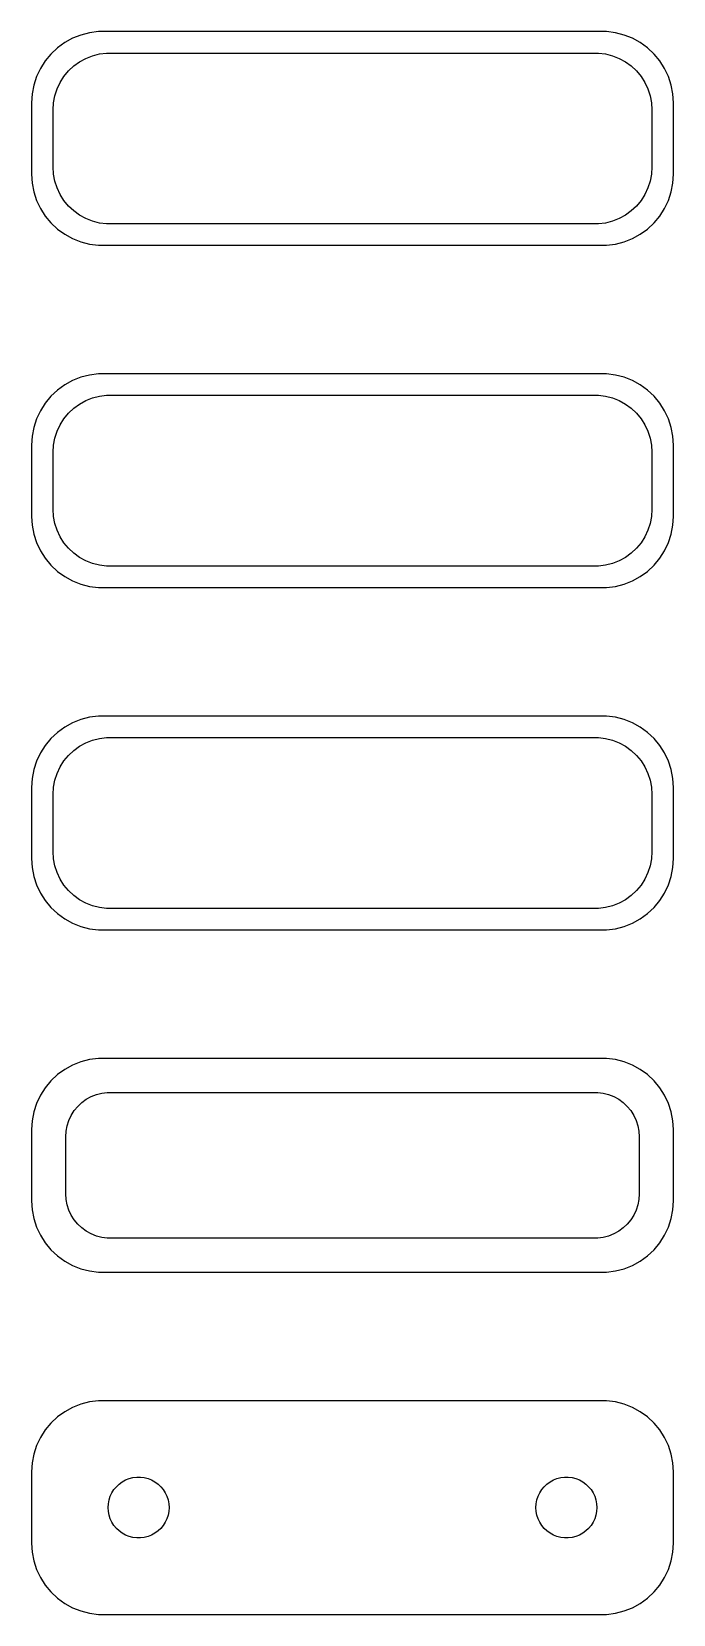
# Model space of a CAD drawing. Header units: metres. Extents: x -22 to 22, y 113 to 223.
import ezdxf

# ---------------------------------------------------------------- set-up
doc = ezdxf.new("R2010")
doc.units = ezdxf.units.M

msp = doc.modelspace()

# ---------------------------------------------------------------- linework, layer by layer
for p, q in [((-19.0451, 223.255), (-19.6289, 223.024)), ((-18.4369, 223.411), (-19.0451, 223.255)), ((-17.8139, 223.49), (-18.4369, 223.411)), ((17.8139, 223.49), (-17.8139, 223.49)), ((18.4369, 223.411), (17.8139, 223.49)), ((19.0451, 223.255), (18.4369, 223.411)), ((19.6289, 223.024), (19.0451, 223.255)), ((-20.6871, 222.353), (-21.1448, 221.923)), ((-20.1791, 222.722), (-20.6871, 222.353)), ((-19.6289, 223.024), (-20.1791, 222.722)), ((-17.7495, 221.929), (-17.2512, 221.992)), ((-17.2512, 221.992), (17.2512, 221.992)), ((17.2512, 221.992), (17.7495, 221.929)), ((20.1791, 222.722), (19.6289, 223.024)), ((20.6871, 222.353), (20.1791, 222.722)), ((21.1448, 221.923), (20.6871, 222.353)), ((-21.8815, 220.909), (-22.1489, 220.341)), ((-21.5451, 221.439), (-21.8815, 220.909)), ((-21.1448, 221.923), (-21.5451, 221.439)), ((-19.9159, 220.738), (-19.5497, 221.082)), ((-19.5497, 221.082), (-19.1433, 221.377)), ((-19.1433, 221.377), (-18.7031, 221.619)), ((-18.7031, 221.619), (-18.2361, 221.804)), ((-18.2361, 221.804), (-17.7495, 221.929)), ((17.7495, 221.929), (18.2361, 221.804)), ((18.2361, 221.804), (18.7031, 221.619)), ((18.7031, 221.619), (19.1433, 221.377)), ((19.1433, 221.377), (19.5497, 221.082)), ((19.5497, 221.082), (19.9159, 220.738)), ((21.5451, 221.439), (21.1448, 221.923)), ((21.8815, 220.909), (21.5451, 221.439)), ((22.1489, 220.341), (21.8815, 220.909)), ((-22.3429, 219.743), (-22.4606, 219.127)), ((-22.1489, 220.341), (-22.3429, 219.743)), ((-20.7191, 219.472), (-20.5052, 219.927)), ((-20.5052, 219.927), (-20.2361, 220.351)), ((-20.2361, 220.351), (-19.9159, 220.738)), ((19.9159, 220.738), (20.2361, 220.351)), ((20.2361, 220.351), (20.5052, 219.927)), ((20.5052, 219.927), (20.7191, 219.472)), ((22.3429, 219.743), (22.1489, 220.341)), ((22.4606, 219.127), (22.3429, 219.743)), ((-22.4606, 219.127), (-22.5, 218.5)), ((-20.9684, 218.501), (-20.8743, 218.995)), ((-20.8743, 218.995), (-20.7191, 219.472)), ((20.7191, 219.472), (20.8743, 218.995)), ((20.8743, 218.995), (20.9684, 218.501)), ((22.5, 218.5), (22.4606, 219.127)), ((-22.5, 218.5), (-22.5, 213.5)), ((-21, 218), (-20.9684, 218.501)), ((-21, 214), (-21, 218)), ((20.9684, 218.501), (21, 218)), ((21, 218), (21, 214)), ((22.5, 213.5), (22.5, 218.5)), ((-22.5, 213.5), (-22.4606, 212.873)), ((-20.9684, 213.499), (-21, 214)), ((-20.8743, 213.005), (-20.9684, 213.499)), ((20.9684, 213.499), (20.8743, 213.005)), ((21, 214), (20.9684, 213.499)), ((22.4606, 212.873), (22.5, 213.5)), ((-22.4606, 212.873), (-22.3429, 212.257)), ((-22.3429, 212.257), (-22.1489, 211.659)), ((-20.7191, 212.528), (-20.8743, 213.005)), ((-20.5052, 212.073), (-20.7191, 212.528)), ((-20.2361, 211.649), (-20.5052, 212.073)), ((20.5052, 212.073), (20.2361, 211.649)), ((20.7191, 212.528), (20.5052, 212.073)), ((20.8743, 213.005), (20.7191, 212.528)), ((22.1489, 211.659), (22.3429, 212.257)), ((22.3429, 212.257), (22.4606, 212.873)), ((-22.1489, 211.659), (-21.8815, 211.091)), ((-21.8815, 211.091), (-21.5451, 210.561)), ((-19.9159, 211.262), (-20.2361, 211.649)), ((-19.5497, 210.918), (-19.9159, 211.262)), ((-19.1433, 210.623), (-19.5497, 210.918)), ((19.5497, 210.918), (19.1433, 210.623)), ((19.9159, 211.262), (19.5497, 210.918)), ((20.2361, 211.649), (19.9159, 211.262)), ((21.5451, 210.561), (21.8815, 211.091)), ((21.8815, 211.091), (22.1489, 211.659)), ((-21.5451, 210.561), (-21.1448, 210.077)), ((-21.1448, 210.077), (-20.6871, 209.647)), ((-18.7031, 210.381), (-19.1433, 210.623)), ((-18.2361, 210.196), (-18.7031, 210.381)), ((-17.7495, 210.071), (-18.2361, 210.196)), ((-17.2512, 210.008), (-17.7495, 210.071)), ((17.2512, 210.008), (-17.2512, 210.008)), ((17.7495, 210.071), (17.2512, 210.008)), ((18.2361, 210.196), (17.7495, 210.071)), ((18.7031, 210.381), (18.2361, 210.196)), ((19.1433, 210.623), (18.7031, 210.381)), ((20.6871, 209.647), (21.1448, 210.077)), ((21.1448, 210.077), (21.5451, 210.561)), ((-20.6871, 209.647), (-20.1791, 209.278)), ((-20.1791, 209.278), (-19.6289, 208.976)), ((-19.6289, 208.976), (-19.0451, 208.745)), ((-19.0451, 208.745), (-18.4369, 208.589)), ((18.4369, 208.589), (19.0451, 208.745)), ((19.0451, 208.745), (19.6289, 208.976)), ((19.6289, 208.976), (20.1791, 209.278)), ((20.1791, 209.278), (20.6871, 209.647)), ((-18.4369, 208.589), (-17.8139, 208.51)), ((-17.8139, 208.51), (17.8139, 208.51)), ((17.8139, 208.51), (18.4369, 208.589)), ((-20.1791, 198.722), (-20.6871, 198.353)), ((-19.6289, 199.024), (-20.1791, 198.722)), ((-19.0451, 199.255), (-19.6289, 199.024)), ((-18.4369, 199.411), (-19.0451, 199.255)), ((-17.8139, 199.49), (-18.4369, 199.411)), ((17.8139, 199.49), (-17.8139, 199.49)), ((18.4369, 199.411), (17.8139, 199.49)), ((19.0451, 199.255), (18.4369, 199.411)), ((19.6289, 199.024), (19.0451, 199.255)), ((20.1791, 198.722), (19.6289, 199.024)), ((20.6871, 198.353), (20.1791, 198.722)), ((-21.1448, 197.923), (-21.5451, 197.439)), ((-20.6871, 198.353), (-21.1448, 197.923)), ((-19.1433, 197.377), (-18.7031, 197.619)), ((-18.7031, 197.619), (-18.2361, 197.804)), ((-18.2361, 197.804), (-17.7495, 197.929)), ((-17.7495, 197.929), (-17.2512, 197.992)), ((-17.2512, 197.992), (17.2512, 197.992)), ((17.2512, 197.992), (17.7495, 197.929)), ((17.7495, 197.929), (18.2361, 197.804)), ((18.2361, 197.804), (18.7031, 197.619)), ((18.7031, 197.619), (19.1433, 197.377)), ((21.1448, 197.923), (20.6871, 198.353)), ((21.5451, 197.439), (21.1448, 197.923)), ((-21.8815, 196.909), (-22.1489, 196.341)), ((-21.5451, 197.439), (-21.8815, 196.909)), ((-20.2361, 196.351), (-19.9159, 196.738)), ((-19.9159, 196.738), (-19.5497, 197.082)), ((-19.5497, 197.082), (-19.1433, 197.377)), ((19.1433, 197.377), (19.5497, 197.082)), ((19.5497, 197.082), (19.9159, 196.738)), ((19.9159, 196.738), (20.2361, 196.351)), ((21.8815, 196.909), (21.5451, 197.439)), ((22.1489, 196.341), (21.8815, 196.909)), ((-22.3429, 195.743), (-22.4606, 195.127)), ((-22.1489, 196.341), (-22.3429, 195.743)), ((-20.8743, 194.995), (-20.7191, 195.472)), ((-20.7191, 195.472), (-20.5052, 195.927)), ((-20.5052, 195.927), (-20.2361, 196.351)), ((20.2361, 196.351), (20.5052, 195.927)), ((20.5052, 195.927), (20.7191, 195.472)), ((20.7191, 195.472), (20.8743, 194.995)), ((22.3429, 195.743), (22.1489, 196.341)), ((22.4606, 195.127), (22.3429, 195.743)), ((-22.4606, 195.127), (-22.5, 194.5)), ((-22.5, 194.5), (-22.5, 189.5)), ((-21, 194), (-20.9684, 194.501)), ((-20.9684, 194.501), (-20.8743, 194.995)), ((20.8743, 194.995), (20.9684, 194.501)), ((20.9684, 194.501), (21, 194)), ((22.5, 194.5), (22.4606, 195.127)), ((22.5, 189.5), (22.5, 194.5)), ((-21, 190), (-21, 194)), ((21, 194), (21, 190)), ((-20.9684, 189.499), (-21, 190)), ((21, 190), (20.9684, 189.499)), ((-22.5, 189.5), (-22.4606, 188.873)), ((-22.4606, 188.873), (-22.3429, 188.257)), ((-20.8743, 189.005), (-20.9684, 189.499)), ((-20.7191, 188.528), (-20.8743, 189.005)), ((20.8743, 189.005), (20.7191, 188.528)), ((20.9684, 189.499), (20.8743, 189.005)), ((22.3429, 188.257), (22.4606, 188.873)), ((22.4606, 188.873), (22.5, 189.5)), ((-22.3429, 188.257), (-22.1489, 187.659)), ((-22.1489, 187.659), (-21.8815, 187.091)), ((-20.5052, 188.073), (-20.7191, 188.528)), ((-20.2361, 187.649), (-20.5052, 188.073)), ((-19.9159, 187.262), (-20.2361, 187.649)), ((20.2361, 187.649), (19.9159, 187.262)), ((20.5052, 188.073), (20.2361, 187.649)), ((20.7191, 188.528), (20.5052, 188.073)), ((21.8815, 187.091), (22.1489, 187.659)), ((22.1489, 187.659), (22.3429, 188.257)), ((-21.8815, 187.091), (-21.5451, 186.561)), ((-21.5451, 186.561), (-21.1448, 186.077)), ((-19.5497, 186.918), (-19.9159, 187.262)), ((-19.1433, 186.623), (-19.5497, 186.918)), ((-18.7031, 186.381), (-19.1433, 186.623)), ((19.1433, 186.623), (18.7031, 186.381)), ((19.5497, 186.918), (19.1433, 186.623)), ((19.9159, 187.262), (19.5497, 186.918)), ((21.1448, 186.077), (21.5451, 186.561)), ((21.5451, 186.561), (21.8815, 187.091)), ((-21.1448, 186.077), (-20.6871, 185.647)), ((-20.6871, 185.647), (-20.1791, 185.278)), ((-18.2361, 186.196), (-18.7031, 186.381)), ((-17.7495, 186.071), (-18.2361, 186.196)), ((-17.2512, 186.008), (-17.7495, 186.071)), ((17.2512, 186.008), (-17.2512, 186.008)), ((17.7495, 186.071), (17.2512, 186.008)), ((18.2361, 186.196), (17.7495, 186.071)), ((18.7031, 186.381), (18.2361, 186.196)), ((20.1791, 185.278), (20.6871, 185.647)), ((20.6871, 185.647), (21.1448, 186.077)), ((-20.1791, 185.278), (-19.6289, 184.976)), ((-19.6289, 184.976), (-19.0451, 184.745)), ((-19.0451, 184.745), (-18.4369, 184.589)), ((-18.4369, 184.589), (-17.8139, 184.51)), ((-17.8139, 184.51), (17.8139, 184.51)), ((17.8139, 184.51), (18.4369, 184.589)), ((18.4369, 184.589), (19.0451, 184.745)), ((19.0451, 184.745), (19.6289, 184.976)), ((19.6289, 184.976), (20.1791, 185.278)), ((-18.4369, 175.411), (-19.0451, 175.255)), ((-17.8139, 175.49), (-18.4369, 175.411)), ((17.8139, 175.49), (-17.8139, 175.49)), ((18.4369, 175.411), (17.8139, 175.49)), ((19.0451, 175.255), (18.4369, 175.411)), ((-20.6871, 174.353), (-21.1448, 173.923)), ((-20.1791, 174.722), (-20.6871, 174.353)), ((-19.6289, 175.024), (-20.1791, 174.722)), ((-19.0451, 175.255), (-19.6289, 175.024)), ((19.6289, 175.024), (19.0451, 175.255)), ((20.1791, 174.722), (19.6289, 175.024)), ((20.6871, 174.353), (20.1791, 174.722)), ((21.1448, 173.923), (20.6871, 174.353)), ((-21.5451, 173.439), (-21.8815, 172.909)), ((-21.1448, 173.923), (-21.5451, 173.439)), ((-19.5497, 173.082), (-19.1433, 173.377)), ((-19.1433, 173.377), (-18.7031, 173.619)), ((-18.7031, 173.619), (-18.2361, 173.804)), ((-18.2361, 173.804), (-17.7495, 173.929)), ((-17.7495, 173.929), (-17.2512, 173.992)), ((-17.2512, 173.992), (17.2512, 173.992)), ((17.2512, 173.992), (17.7495, 173.929)), ((17.7495, 173.929), (18.2361, 173.804)), ((18.2361, 173.804), (18.7031, 173.619)), ((18.7031, 173.619), (19.1433, 173.377)), ((19.1433, 173.377), (19.5497, 173.082)), ((21.5451, 173.439), (21.1448, 173.923)), ((21.8815, 172.909), (21.5451, 173.439)), ((-22.1489, 172.341), (-22.3429, 171.743)), ((-21.8815, 172.909), (-22.1489, 172.341)), ((-20.5052, 171.927), (-20.2361, 172.351)), ((-20.2361, 172.351), (-19.9159, 172.738)), ((-19.9159, 172.738), (-19.5497, 173.082)), ((19.5497, 173.082), (19.9159, 172.738)), ((19.9159, 172.738), (20.2361, 172.351)), ((20.2361, 172.351), (20.5052, 171.927)), ((22.1489, 172.341), (21.8815, 172.909)), ((22.3429, 171.743), (22.1489, 172.341)), ((-22.4606, 171.127), (-22.5, 170.5)), ((-22.3429, 171.743), (-22.4606, 171.127)), ((-20.9684, 170.501), (-20.8743, 170.995)), ((-20.8743, 170.995), (-20.7191, 171.472)), ((-20.7191, 171.472), (-20.5052, 171.927)), ((20.5052, 171.927), (20.7191, 171.472)), ((20.7191, 171.472), (20.8743, 170.995)), ((20.8743, 170.995), (20.9684, 170.501)), ((22.4606, 171.127), (22.3429, 171.743)), ((22.5, 170.5), (22.4606, 171.127)), ((-22.5, 170.5), (-22.5, 165.5)), ((-21, 170), (-20.9684, 170.501)), ((-21, 166), (-21, 170)), ((20.9684, 170.501), (21, 170)), ((21, 170), (21, 166)), ((22.5, 165.5), (22.5, 170.5)), ((-22.5, 165.5), (-22.4606, 164.873)), ((-20.9684, 165.499), (-21, 166)), ((-20.8743, 165.005), (-20.9684, 165.499)), ((20.9684, 165.499), (20.8743, 165.005)), ((21, 166), (20.9684, 165.499)), ((22.4606, 164.873), (22.5, 165.5)), ((-22.4606, 164.873), (-22.3429, 164.257)), ((-22.3429, 164.257), (-22.1489, 163.659)), ((-20.7191, 164.528), (-20.8743, 165.005)), ((-20.5052, 164.073), (-20.7191, 164.528)), ((20.7191, 164.528), (20.5052, 164.073)), ((20.8743, 165.005), (20.7191, 164.528)), ((22.1489, 163.659), (22.3429, 164.257)), ((22.3429, 164.257), (22.4606, 164.873)), ((-22.1489, 163.659), (-21.8815, 163.091)), ((-20.2361, 163.649), (-20.5052, 164.073)), ((-19.9159, 163.262), (-20.2361, 163.649)), ((-19.5497, 162.918), (-19.9159, 163.262)), ((19.9159, 163.262), (19.5497, 162.918)), ((20.2361, 163.649), (19.9159, 163.262)), ((20.5052, 164.073), (20.2361, 163.649)), ((21.8815, 163.091), (22.1489, 163.659)), ((-21.8815, 163.091), (-21.5451, 162.561)), ((-21.5451, 162.561), (-21.1448, 162.077)), ((-21.1448, 162.077), (-20.6871, 161.647)), ((-19.1433, 162.623), (-19.5497, 162.918)), ((-18.7031, 162.381), (-19.1433, 162.623)), ((-18.2361, 162.196), (-18.7031, 162.381)), ((-17.7495, 162.071), (-18.2361, 162.196)), ((-17.2512, 162.008), (-17.7495, 162.071)), ((17.7495, 162.071), (17.2512, 162.008)), ((18.2361, 162.196), (17.7495, 162.071)), ((18.7031, 162.381), (18.2361, 162.196)), ((19.1433, 162.623), (18.7031, 162.381)), ((19.5497, 162.918), (19.1433, 162.623)), ((20.6871, 161.647), (21.1448, 162.077)), ((21.1448, 162.077), (21.5451, 162.561)), ((21.5451, 162.561), (21.8815, 163.091)), ((-20.6871, 161.647), (-20.1791, 161.278)), ((-20.1791, 161.278), (-19.6289, 160.976)), ((-19.6289, 160.976), (-19.0451, 160.745)), ((17.2512, 162.008), (-17.2512, 162.008)), ((19.0451, 160.745), (19.6289, 160.976)), ((19.6289, 160.976), (20.1791, 161.278)), ((20.1791, 161.278), (20.6871, 161.647)), ((-19.0451, 160.745), (-18.4369, 160.589)), ((-18.4369, 160.589), (-17.8139, 160.51)), ((-17.8139, 160.51), (17.8139, 160.51)), ((17.8139, 160.51), (18.4369, 160.589)), ((18.4369, 160.589), (19.0451, 160.745)), ((-19.6289, 151.024), (-20.1791, 150.722)), ((-19.0451, 151.255), (-19.6289, 151.024)), ((-18.4369, 151.411), (-19.0451, 151.255)), ((-17.8139, 151.49), (-18.4369, 151.411)), ((17.8139, 151.49), (-17.8139, 151.49)), ((18.4369, 151.411), (17.8139, 151.49)), ((19.0451, 151.255), (18.4369, 151.411)), ((19.6289, 151.024), (19.0451, 151.255)), ((20.1791, 150.722), (19.6289, 151.024)), ((-21.1448, 149.923), (-21.5451, 149.439)), ((-20.6871, 150.353), (-21.1448, 149.923)), ((-20.1791, 150.722), (-20.6871, 150.353)), ((20.6871, 150.353), (20.1791, 150.722)), ((21.1448, 149.923), (20.6871, 150.353)), ((21.5451, 149.439), (21.1448, 149.923)), ((-21.8815, 148.909), (-22.1489, 148.341)), ((-21.5451, 149.439), (-21.8815, 148.909)), ((-18.668, 148.628), (-18.3254, 148.817)), ((-18.3254, 148.817), (-17.9619, 148.961)), ((-17.9619, 148.961), (-17.5833, 149.058)), ((-17.5833, 149.058), (-17.1954, 149.107)), ((-17.1954, 149.107), (17.1954, 149.107)), ((17.1954, 149.107), (17.5833, 149.058)), ((17.5833, 149.058), (17.9619, 148.961)), ((17.9619, 148.961), (18.3254, 148.817)), ((18.3254, 148.817), (18.668, 148.628)), ((21.8815, 148.909), (21.5451, 149.439)), ((22.1489, 148.341), (21.8815, 148.909)), ((-22.3429, 147.743), (-22.4606, 147.127)), ((-22.1489, 148.341), (-22.3429, 147.743)), ((-19.7279, 147.5), (-19.5184, 147.83)), ((-19.5184, 147.83), (-19.2692, 148.131)), ((-19.2692, 148.131), (-18.9842, 148.399)), ((-18.9842, 148.399), (-18.668, 148.628)), ((18.668, 148.628), (18.9842, 148.399)), ((18.9842, 148.399), (19.2692, 148.131)), ((19.2692, 148.131), (19.5184, 147.83)), ((19.5184, 147.83), (19.7279, 147.5)), ((22.3429, 147.743), (22.1489, 148.341)), ((22.4606, 147.127), (22.3429, 147.743)), ((-22.4606, 147.127), (-22.5, 146.5)), ((-22.5, 146.5), (-22.5, 141.5)), ((-20.0884, 146.39), (-20.0151, 146.774)), ((-20.0151, 146.774), (-19.8943, 147.146)), ((-19.8943, 147.146), (-19.7279, 147.5)), ((19.7279, 147.5), (19.8943, 147.146)), ((19.8943, 147.146), (20.0151, 146.774)), ((20.0151, 146.774), (20.0884, 146.39)), ((22.5, 146.5), (22.4606, 147.127)), ((22.5, 141.5), (22.5, 146.5)), ((-20.1129, 146), (-20.0884, 146.39)), ((-20.1129, 142), (-20.1129, 146)), ((20.0884, 146.39), (20.1129, 146)), ((20.1129, 146), (20.1129, 142)), ((-22.5, 141.5), (-22.4606, 140.873)), ((-20.0884, 141.61), (-20.1129, 142)), ((-20.0151, 141.226), (-20.0884, 141.61)), ((-19.8943, 140.854), (-20.0151, 141.226)), ((20.0151, 141.226), (19.8943, 140.854)), ((20.0884, 141.61), (20.0151, 141.226)), ((20.1129, 142), (20.0884, 141.61)), ((22.4606, 140.873), (22.5, 141.5)), ((-22.4606, 140.873), (-22.3429, 140.257)), ((-22.3429, 140.257), (-22.1489, 139.659)), ((-19.7279, 140.5), (-19.8943, 140.854)), ((-19.5184, 140.17), (-19.7279, 140.5)), ((-19.2692, 139.869), (-19.5184, 140.17)), ((-18.9842, 139.601), (-19.2692, 139.869)), ((19.2692, 139.869), (18.9842, 139.601)), ((19.5184, 140.17), (19.2692, 139.869)), ((19.7279, 140.5), (19.5184, 140.17)), ((19.8943, 140.854), (19.7279, 140.5)), ((22.1489, 139.659), (22.3429, 140.257)), ((22.3429, 140.257), (22.4606, 140.873)), ((-22.1489, 139.659), (-21.8815, 139.091)), ((-21.8815, 139.091), (-21.5451, 138.561)), ((-18.668, 139.372), (-18.9842, 139.601)), ((-18.3254, 139.183), (-18.668, 139.372)), ((-17.9619, 139.039), (-18.3254, 139.183)), ((-17.5833, 138.942), (-17.9619, 139.039)), ((-17.1954, 138.893), (-17.5833, 138.942)), ((17.1954, 138.893), (-17.1954, 138.893)), ((17.5833, 138.942), (17.1954, 138.893)), ((17.9619, 139.039), (17.5833, 138.942)), ((18.3254, 139.183), (17.9619, 139.039)), ((18.668, 139.372), (18.3254, 139.183)), ((18.9842, 139.601), (18.668, 139.372)), ((21.5451, 138.561), (21.8815, 139.091)), ((21.8815, 139.091), (22.1489, 139.659)), ((-21.5451, 138.561), (-21.1448, 138.077)), ((-21.1448, 138.077), (-20.6871, 137.647)), ((-20.6871, 137.647), (-20.1791, 137.278)), ((20.1791, 137.278), (20.6871, 137.647)), ((20.6871, 137.647), (21.1448, 138.077)), ((21.1448, 138.077), (21.5451, 138.561)), ((-20.1791, 137.278), (-19.6289, 136.976)), ((-19.6289, 136.976), (-19.0451, 136.745)), ((-19.0451, 136.745), (-18.4369, 136.589)), ((-18.4369, 136.589), (-17.8139, 136.51)), ((-17.8139, 136.51), (17.8139, 136.51)), ((17.8139, 136.51), (18.4369, 136.589)), ((18.4369, 136.589), (19.0451, 136.745)), ((19.0451, 136.745), (19.6289, 136.976)), ((19.6289, 136.976), (20.1791, 137.278)), ((-20.1791, 126.722), (-20.6871, 126.353)), ((-19.6289, 127.024), (-20.1791, 126.722)), ((-19.0451, 127.255), (-19.6289, 127.024)), ((-18.4369, 127.411), (-19.0451, 127.255)), ((-17.8139, 127.49), (-18.4369, 127.411)), ((17.8139, 127.49), (-17.8139, 127.49)), ((18.4369, 127.411), (17.8139, 127.49)), ((19.0451, 127.255), (18.4369, 127.411)), ((19.6289, 127.024), (19.0451, 127.255)), ((20.1791, 126.722), (19.6289, 127.024)), ((20.6871, 126.353), (20.1791, 126.722)), ((-21.5451, 125.439), (-21.8815, 124.909)), ((-21.1448, 125.923), (-21.5451, 125.439)), ((-20.6871, 126.353), (-21.1448, 125.923)), ((21.1448, 125.923), (20.6871, 126.353)), ((21.5451, 125.439), (21.1448, 125.923)), ((21.8815, 124.909), (21.5451, 125.439)), ((-22.1489, 124.341), (-22.3429, 123.743)), ((-21.8815, 124.909), (-22.1489, 124.341)), ((22.1489, 124.341), (21.8815, 124.909)), ((22.3429, 123.743), (22.1489, 124.341)), ((-22.3429, 123.743), (-22.4606, 123.127)), ((22.4606, 123.127), (22.3429, 123.743)), ((-22.4606, 123.127), (-22.5, 122.5)), ((-22.5, 122.5), (-22.5, 117.5)), ((-15.6598, 122.031), (-15.4001, 122.097)), ((-15.4001, 122.097), (-15.1341, 122.131)), ((-15.1341, 122.131), (-14.8659, 122.131)), ((-14.8659, 122.131), (-14.5999, 122.097)), ((-14.5999, 122.097), (-14.3401, 122.031)), ((14.3401, 122.031), (14.5999, 122.097)), ((14.5999, 122.097), (14.8659, 122.131)), ((14.8659, 122.131), (15.1341, 122.131)), ((15.1341, 122.131), (15.4001, 122.097)), ((15.4001, 122.097), (15.6598, 122.031)), ((22.5, 122.5), (22.4606, 123.127)), ((22.5, 117.5), (22.5, 122.5)), ((-16.9853, 120.786), (-16.8712, 121.029)), ((-16.8712, 121.029), (-16.7275, 121.255)), ((-16.7275, 121.255), (-16.5565, 121.462)), ((-16.5565, 121.462), (-16.3611, 121.645)), ((-16.3611, 121.645), (-16.1441, 121.803)), ((-16.1441, 121.803), (-15.9091, 121.932)), ((-15.9091, 121.932), (-15.6598, 122.031)), ((-14.3401, 122.031), (-14.0908, 121.932)), ((-14.0908, 121.932), (-13.8559, 121.803)), ((-13.8559, 121.803), (-13.6389, 121.645)), ((-13.6389, 121.645), (-13.4434, 121.462)), ((-13.4434, 121.462), (-13.2725, 121.255)), ((-13.2725, 121.255), (-13.1288, 121.029)), ((-13.1288, 121.029), (-13.0146, 120.786)), ((13.0146, 120.786), (13.1288, 121.029)), ((13.1288, 121.029), (13.2725, 121.255)), ((13.2725, 121.255), (13.4434, 121.462)), ((13.4434, 121.462), (13.6389, 121.645)), ((13.6389, 121.645), (13.8559, 121.803)), ((13.8559, 121.803), (14.0908, 121.932)), ((14.0908, 121.932), (14.3401, 122.031)), ((15.6598, 122.031), (15.9091, 121.932)), ((15.9091, 121.932), (16.1441, 121.803)), ((16.1441, 121.803), (16.3611, 121.645)), ((16.3611, 121.645), (16.5565, 121.462)), ((16.5565, 121.462), (16.7275, 121.255)), ((16.7275, 121.255), (16.8712, 121.029)), ((16.8712, 121.029), (16.9853, 120.786)), ((-17.1353, 120), (-17.1185, 120.268)), ((-17.1185, 119.732), (-17.1353, 120)), ((-17.1185, 120.268), (-17.0682, 120.531)), ((-17.0682, 120.531), (-16.9853, 120.786)), ((-13.0146, 120.786), (-12.9318, 120.531)), ((-12.9318, 120.531), (-12.8815, 120.268)), ((-12.8815, 120.268), (-12.8647, 120)), ((-12.8647, 120), (-12.8815, 119.732)), ((12.8647, 120), (12.8815, 120.268)), ((12.8815, 119.732), (12.8647, 120)), ((12.8815, 120.268), (12.9318, 120.531)), ((12.9318, 120.531), (13.0146, 120.786)), ((16.9853, 120.786), (17.0682, 120.531)), ((17.0682, 120.531), (17.1185, 120.268)), ((17.1185, 120.268), (17.1353, 120)), ((17.1353, 120), (17.1185, 119.732)), ((-17.0682, 119.469), (-17.1185, 119.732)), ((-16.9853, 119.214), (-17.0682, 119.469)), ((-16.8712, 118.971), (-16.9853, 119.214)), ((-16.7275, 118.745), (-16.8712, 118.971)), ((-13.1288, 118.971), (-13.2725, 118.745)), ((-13.0146, 119.214), (-13.1288, 118.971)), ((-12.9318, 119.469), (-13.0146, 119.214)), ((-12.8815, 119.732), (-12.9318, 119.469)), ((12.9318, 119.469), (12.8815, 119.732)), ((13.0146, 119.214), (12.9318, 119.469)), ((13.1288, 118.971), (13.0146, 119.214)), ((13.2725, 118.745), (13.1288, 118.971)), ((16.8712, 118.971), (16.7275, 118.745)), ((16.9853, 119.214), (16.8712, 118.971)), ((17.0682, 119.469), (16.9853, 119.214)), ((17.1185, 119.732), (17.0682, 119.469)), ((-16.5565, 118.538), (-16.7275, 118.745)), ((-16.3611, 118.355), (-16.5565, 118.538)), ((-16.1441, 118.197), (-16.3611, 118.355)), ((-15.9091, 118.068), (-16.1441, 118.197)), ((-15.6598, 117.969), (-15.9091, 118.068)), ((-15.4001, 117.903), (-15.6598, 117.969)), ((-15.1341, 117.869), (-15.4001, 117.903)), ((-14.8659, 117.869), (-15.1341, 117.869)), ((-14.5999, 117.903), (-14.8659, 117.869)), ((-14.3401, 117.969), (-14.5999, 117.903)), ((-14.0908, 118.068), (-14.3401, 117.969)), ((-13.8559, 118.197), (-14.0908, 118.068)), ((-13.6389, 118.355), (-13.8559, 118.197)), ((-13.4434, 118.538), (-13.6389, 118.355)), ((-13.2725, 118.745), (-13.4434, 118.538)), ((13.4434, 118.538), (13.2725, 118.745)), ((13.6389, 118.355), (13.4434, 118.538)), ((13.8559, 118.197), (13.6389, 118.355)), ((14.0908, 118.068), (13.8559, 118.197)), ((14.3401, 117.969), (14.0908, 118.068)), ((14.5999, 117.903), (14.3401, 117.969)), ((14.8659, 117.869), (14.5999, 117.903)), ((15.1341, 117.869), (14.8659, 117.869)), ((15.4001, 117.903), (15.1341, 117.869)), ((15.6598, 117.969), (15.4001, 117.903)), ((15.9091, 118.068), (15.6598, 117.969)), ((16.1441, 118.197), (15.9091, 118.068)), ((16.3611, 118.355), (16.1441, 118.197)), ((16.5565, 118.538), (16.3611, 118.355)), ((16.7275, 118.745), (16.5565, 118.538)), ((-22.5, 117.5), (-22.4606, 116.873)), ((-22.4606, 116.873), (-22.3429, 116.257)), ((22.3429, 116.257), (22.4606, 116.873)), ((22.4606, 116.873), (22.5, 117.5)), ((-22.3429, 116.257), (-22.1489, 115.659)), ((-22.1489, 115.659), (-21.8815, 115.091)), ((21.8815, 115.091), (22.1489, 115.659)), ((22.1489, 115.659), (22.3429, 116.257)), ((-21.8815, 115.091), (-21.5451, 114.561)), ((-21.5451, 114.561), (-21.1448, 114.077)), ((21.1448, 114.077), (21.5451, 114.561)), ((21.5451, 114.561), (21.8815, 115.091)), ((-21.1448, 114.077), (-20.6871, 113.647)), ((-20.6871, 113.647), (-20.1791, 113.278)), ((-20.1791, 113.278), (-19.6289, 112.976)), ((19.6289, 112.976), (20.1791, 113.278)), ((20.1791, 113.278), (20.6871, 113.647)), ((20.6871, 113.647), (21.1448, 114.077)), ((-19.6289, 112.976), (-19.0451, 112.745)), ((-19.0451, 112.745), (-18.4369, 112.589)), ((-18.4369, 112.589), (-17.8139, 112.51)), ((-17.8139, 112.51), (17.8139, 112.51)), ((17.8139, 112.51), (18.4369, 112.589)), ((18.4369, 112.589), (19.0451, 112.745)), ((19.0451, 112.745), (19.6289, 112.976))]:
    msp.add_line(p, q)

doc.saveas('drawing.dxf')
